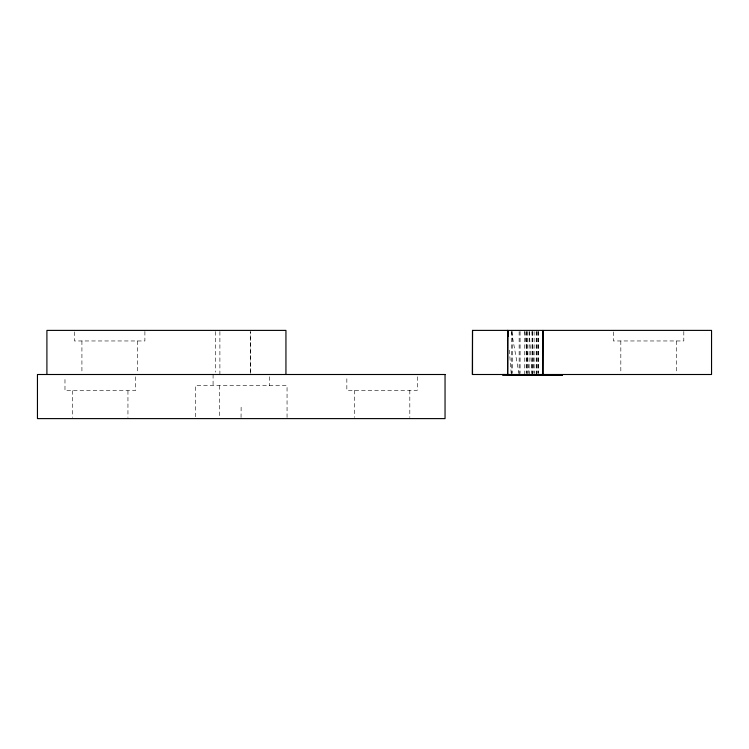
<?xml version="1.0" encoding="UTF-8"?>
<svg xmlns="http://www.w3.org/2000/svg" width="749" height="749" viewBox="0 0 749 749"><rect width="100%" height="100%" fill="white"/><g stroke="black" fill="none" stroke-linecap="round" stroke-linejoin="round"><path stroke-width="0.56" stroke-dasharray="3.75 2.81" d="M250.597 372.178L250.7 331.554L250.7 374.5M527.071 331.554L527.081 374.5M526.21 331.461L526.219 373.348M241.047 417.521L241.131 406.632M511.492 331.517L518.945 373.367M524.862 331.461L529.019 373.339M509.329 350.12L511.202 373.339M529.206 331.554L531.959 373.339M532.09 331.554L534.056 373.339M683.809 331.442L683.809 340.964L613.337 340.964L613.337 331.442M676.319 340.964L676.319 373.339M620.827 340.964L620.827 373.339M538.55 331.554L538.55 373.339M538.419 331.554L538.419 373.339M537.305 331.554L537.305 373.339M536.584 331.554L536.584 374.5M536.2 331.554L536.2 374.5M534.112 331.554L534.112 373.339M532.651 331.554L532.651 374.5M532.033 331.554L532.033 374.5M529.122 331.554L529.122 374.5M527.024 331.554L527.024 373.339M524.749 331.554L524.749 374.5M520.087 331.554L520.087 373.339M519.141 331.554L519.141 374.5M512.297 331.554L512.297 373.339M511.295 331.554L511.295 374.5M417.305 376.766L417.305 390.332L346.843 390.332L346.843 376.766M409.815 390.332L409.815 417.483M354.333 390.332L354.333 417.483M287.054 417.474L287.054 385.641L195.452 385.641L195.452 417.474M269.415 376.728L269.415 385.641M219.897 331.554L219.897 374.5M219.307 385.641L219.307 417.474M215.469 331.554L215.469 372.178M213.081 374.5L213.081 385.641M144.894 331.442L144.894 340.964L74.432 340.964L74.432 331.442M137.404 340.964L137.404 373.339M135.438 376.813L135.438 390.716L64.976 390.716L64.976 376.813M127.948 390.716L127.948 417.446M81.922 340.964L81.922 373.339M72.466 390.716L72.466 417.446"/><path stroke-width="1.12" d="M472.516 330.393L472.347 374.5L711.55 374.5L711.55 330.393L472.516 330.393L472.516 374.5M507.579 374.5L507.747 330.393L508.215 336.189M542.772 374.5L542.978 330.393L542.978 374.5M507.747 330.393L507.747 374.5M285.94 374.5L285.94 330.393L46.906 330.393L46.906 374.5M445.046 374.5L37.45 374.5L37.45 418.607L445.046 418.607L445.046 374.5M562.527 375.221L502.626 375.221L502.626 374.5L562.527 375.221"/></g></svg>
